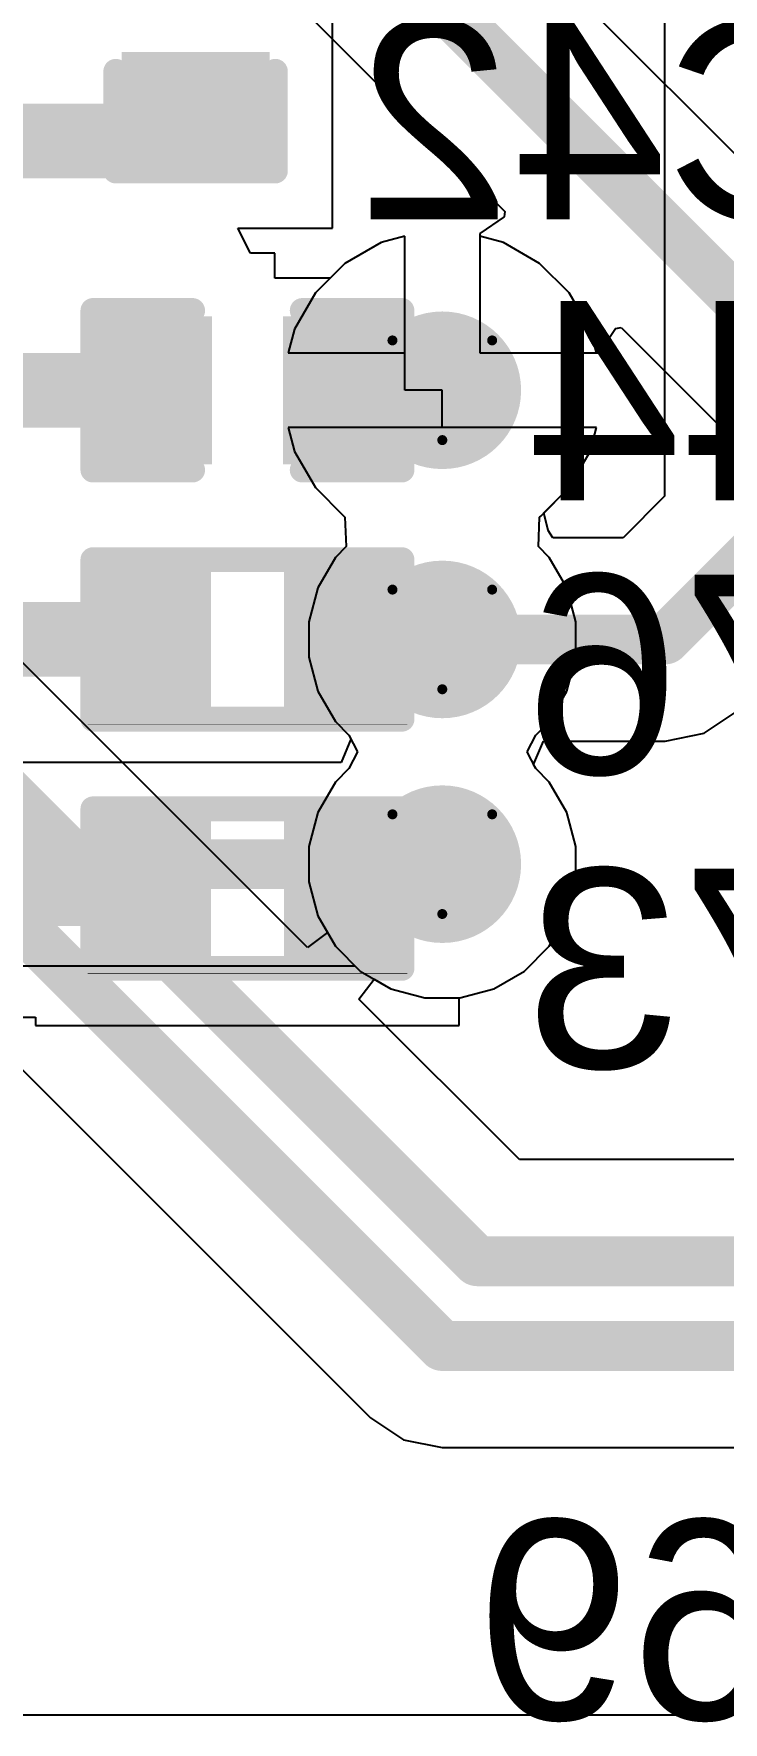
# Model space of a CAD drawing. Header units: inches. Extents: x -21 to 276, y -5 to 220.
# Drawn here: x 64.62 to 68.13, y 61.48 to 70.09 of the extents above; entities that cross this region are included whole.
import ezdxf

# ---------------------------------------------------------------- set-up
doc = ezdxf.new("R2010")
doc.units = ezdxf.units.IN
for name, color, linetype in [('Bottom Layer', 5, 'Continuous'), ('Bottom Overlay', 54, 'Continuous'), ('Bottom Paste', 16, 'Continuous'), ('Bottom Solder', 6, 'Continuous'), ('Drill Drawing', 1, 'Continuous'), ('Ground', 16, 'Continuous'), ('Power + Signal', 76, 'Continuous'), ('Top Layer', 1, 'Continuous'), ('Top Solder', 216, 'Continuous'), ('Via Holes', 16, 'Continuous')]:
    doc.layers.add(name, color=color, linetype=linetype)
doc.styles.add('Arial', font='', dxfattribs={"height": 0.2})
doc.styles.get('Arial').set_extended_font_data('Arial')

# ---------------------------------------------------------------- blocks, each defined once
blk = doc.blocks.new('R___0402_B_74')
at = {"layer": 'Bottom Layer'}
for points in [[(-0.2413, 0.3175), (-0.2413, -0.3175), (-0.6985, -0.3175), (-0.6985, 0.3175)], [(0.6985, 0.3175), (0.6985, -0.3175), (0.2413, -0.3175), (0.2413, 0.3175)]]:
    blk.add_hatch(color=5, dxfattribs=at).paths.add_polyline_path(points)
at = {"layer": 'Bottom Paste'}
for points in [[(-0.2413, 0.3175), (-0.2413, -0.3175), (-0.6985, -0.3175), (-0.6985, 0.3175)], [(0.6985, 0.3175), (0.6985, -0.3175), (0.2413, -0.3175), (0.2413, 0.3175)]]:
    blk.add_hatch(color=16, dxfattribs=at).paths.add_polyline_path(points)
at = {"layer": 'Bottom Solder'}
for points in [[(-0.1863, 0.3725), (-0.1863, -0.3725), (-0.7535, -0.3725), (-0.7535, 0.3725)], [(0.7535, 0.3725), (0.7535, -0.3725), (0.1863, -0.3725), (0.1863, 0.3725)]]:
    blk.add_hatch(color=6, dxfattribs=at).paths.add_polyline_path(points)
at = {"layer": 'Bottom Overlay'}
for points in [[(-0.7874, 0.4064, 0.127, 0.127, 0), (-0.7874, -0.4064, 0.127, 0.127, 0)], [(0.7874, 0.4064, 0.127, 0.127, 0), (-0.7874, 0.4064, 0.127, 0.127, 0)], [(0.8128, 0.4318, 0.00323, 0.00323, 0), (-0.8128, 0.4318, 0.00323, 0.00323, 0)], [(0.7874, 0.4064, 0.127, 0.127, 0), (0.7874, -0.4064, 0.127, 0.127, 0)], [(0.7874, -0.4064, 0.127, 0.127, 0), (-0.7874, -0.4064, 0.127, 0.127, 0)]]:
    blk.add_lwpolyline(points, format="xyseb", dxfattribs=at)
for points in [[(-0.8191, 0.4064, 0.0635, 0.0635, 1), (-0.7556, 0.4064, 0.0635, 0.0635, 1)], [(-0.8191, 0.4064, 0.0635, 0.0635, 1), (-0.7556, 0.4064, 0.0635, 0.0635, 1)], [(-0.8136, 0.4318, 0.00161, 0.00161, 1), (-0.812, 0.4318, 0.00161, 0.00161, 1)], [(0.7556, 0.4064, 0.0635, 0.0635, 1), (0.8191, 0.4064, 0.0635, 0.0635, 1)], [(0.7556, 0.4064, 0.0635, 0.0635, 1), (0.8191, 0.4064, 0.0635, 0.0635, 1)], [(0.812, 0.4318, 0.00161, 0.00161, 1), (0.8136, 0.4318, 0.00161, 0.00161, 1)], [(-0.8191, -0.4064, 0.0635, 0.0635, 1), (-0.7556, -0.4064, 0.0635, 0.0635, 1)], [(-0.8191, -0.4064, 0.0635, 0.0635, 1), (-0.7556, -0.4064, 0.0635, 0.0635, 1)], [(0.7556, -0.4064, 0.0635, 0.0635, 1), (0.8191, -0.4064, 0.0635, 0.0635, 1)], [(0.7556, -0.4064, 0.0635, 0.0635, 1), (0.8191, -0.4064, 0.0635, 0.0635, 1)]]:
    blk.add_lwpolyline(points, format="xyseb", close=True, dxfattribs=at)
blk = doc.blocks.new('R___0402_B_77')
at = {"layer": 'Bottom Layer'}
for points in [[(-0.2413, 0.3175), (-0.2413, -0.3175), (-0.6985, -0.3175), (-0.6985, 0.3175)], [(0.6985, 0.3175), (0.6985, -0.3175), (0.2413, -0.3175), (0.2413, 0.3175)]]:
    blk.add_hatch(color=5, dxfattribs=at).paths.add_polyline_path(points)
at = {"layer": 'Bottom Paste'}
for points in [[(-0.2413, 0.3175), (-0.2413, -0.3175), (-0.6985, -0.3175), (-0.6985, 0.3175)], [(0.6985, 0.3175), (0.6985, -0.3175), (0.2413, -0.3175), (0.2413, 0.3175)]]:
    blk.add_hatch(color=16, dxfattribs=at).paths.add_polyline_path(points)
at = {"layer": 'Bottom Solder'}
for points in [[(-0.1863, 0.3725), (-0.1863, -0.3725), (-0.7535, -0.3725), (-0.7535, 0.3725)], [(0.7535, 0.3725), (0.7535, -0.3725), (0.1863, -0.3725), (0.1863, 0.3725)]]:
    blk.add_hatch(color=6, dxfattribs=at).paths.add_polyline_path(points)
at = {"layer": 'Bottom Overlay'}
for points in [[(-0.7874, 0.4064, 0.127, 0.127, 0), (-0.7874, -0.4064, 0.127, 0.127, 0)], [(0.7874, 0.4064, 0.127, 0.127, 0), (-0.7874, 0.4064, 0.127, 0.127, 0)], [(0.8128, 0.4318, 0.00323, 0.00323, 0), (-0.8128, 0.4318, 0.00323, 0.00323, 0)], [(0.7874, 0.4064, 0.127, 0.127, 0), (0.7874, -0.4064, 0.127, 0.127, 0)], [(0.7874, -0.4064, 0.127, 0.127, 0), (-0.7874, -0.4064, 0.127, 0.127, 0)]]:
    blk.add_lwpolyline(points, format="xyseb", dxfattribs=at)
for points in [[(-0.8191, 0.4064, 0.0635, 0.0635, 1), (-0.7556, 0.4064, 0.0635, 0.0635, 1)], [(-0.8191, 0.4064, 0.0635, 0.0635, 1), (-0.7556, 0.4064, 0.0635, 0.0635, 1)], [(-0.8136, 0.4318, 0.00161, 0.00161, 1), (-0.812, 0.4318, 0.00161, 0.00161, 1)], [(0.7556, 0.4064, 0.0635, 0.0635, 1), (0.8191, 0.4064, 0.0635, 0.0635, 1)], [(0.7556, 0.4064, 0.0635, 0.0635, 1), (0.8191, 0.4064, 0.0635, 0.0635, 1)], [(0.812, 0.4318, 0.00161, 0.00161, 1), (0.8136, 0.4318, 0.00161, 0.00161, 1)], [(-0.8191, -0.4064, 0.0635, 0.0635, 1), (-0.7556, -0.4064, 0.0635, 0.0635, 1)], [(-0.8191, -0.4064, 0.0635, 0.0635, 1), (-0.7556, -0.4064, 0.0635, 0.0635, 1)], [(0.7556, -0.4064, 0.0635, 0.0635, 1), (0.8191, -0.4064, 0.0635, 0.0635, 1)], [(0.7556, -0.4064, 0.0635, 0.0635, 1), (0.8191, -0.4064, 0.0635, 0.0635, 1)]]:
    blk.add_lwpolyline(points, format="xyseb", close=True, dxfattribs=at)
blk = doc.blocks.new('C___0402_B_155')
at = {"layer": 'Bottom Layer'}
for points in [[(-0.2413, 0.3175), (-0.2413, -0.3175), (-0.6985, -0.3175), (-0.6985, 0.3175)], [(0.6985, 0.3175), (0.6985, -0.3175), (0.2413, -0.3175), (0.2413, 0.3175)]]:
    blk.add_hatch(color=5, dxfattribs=at).paths.add_polyline_path(points)
at = {"layer": 'Bottom Paste'}
for points in [[(-0.2413, 0.3175), (-0.2413, -0.3175), (-0.6985, -0.3175), (-0.6985, 0.3175)], [(0.6985, 0.3175), (0.6985, -0.3175), (0.2413, -0.3175), (0.2413, 0.3175)]]:
    blk.add_hatch(color=16, dxfattribs=at).paths.add_polyline_path(points)
at = {"layer": 'Bottom Solder'}
for points in [[(-0.1813, 0.3775), (-0.1813, -0.3775), (-0.7585, -0.3775), (-0.7585, 0.3775)], [(0.7585, 0.3775), (0.7585, -0.3775), (0.1813, -0.3775), (0.1813, 0.3775)]]:
    blk.add_hatch(color=6, dxfattribs=at).paths.add_polyline_path(points)
at = {"layer": 'Bottom Overlay'}
for points in [[(-0.7874, 0.4064, 0.127, 0.127, 0), (-0.2794, 0.4064, 0.127, 0.127, 0)], [(-0.7874, -0.4064, 0.127, 0.127, 0), (-0.7874, 0.4064, 0.127, 0.127, 0)], [(0.2794, 0.4064, 0.127, 0.127, 0), (0.7874, 0.4064, 0.127, 0.127, 0)], [(0.7874, -0.4064, 0.127, 0.127, 0), (0.7874, 0.4064, 0.127, 0.127, 0)], [(-0.7874, -0.4064, 0.127, 0.127, 0), (-0.2794, -0.4064, 0.127, 0.127, 0)], [(0.2794, -0.4064, 0.127, 0.127, 0), (0.7874, -0.4064, 0.127, 0.127, 0)]]:
    blk.add_lwpolyline(points, format="xyseb", dxfattribs=at)
for points in [[(-0.8191, 0.4064, 0.0635, 0.0635, 1), (-0.7556, 0.4064, 0.0635, 0.0635, 1)], [(-0.8191, 0.4064, 0.0635, 0.0635, 1), (-0.7556, 0.4064, 0.0635, 0.0635, 1)], [(-0.3111, 0.4064, 0.0635, 0.0635, 1), (-0.2477, 0.4064, 0.0635, 0.0635, 1)], [(0.2477, 0.4064, 0.0635, 0.0635, 1), (0.3111, 0.4064, 0.0635, 0.0635, 1)], [(0.7556, 0.4064, 0.0635, 0.0635, 1), (0.8191, 0.4064, 0.0635, 0.0635, 1)], [(0.7556, 0.4064, 0.0635, 0.0635, 1), (0.8191, 0.4064, 0.0635, 0.0635, 1)], [(-0.8191, -0.4064, 0.0635, 0.0635, 1), (-0.7556, -0.4064, 0.0635, 0.0635, 1)], [(-0.8191, -0.4064, 0.0635, 0.0635, 1), (-0.7556, -0.4064, 0.0635, 0.0635, 1)], [(-0.3111, -0.4064, 0.0635, 0.0635, 1), (-0.2477, -0.4064, 0.0635, 0.0635, 1)], [(0.2477, -0.4064, 0.0635, 0.0635, 1), (0.3111, -0.4064, 0.0635, 0.0635, 1)], [(0.7556, -0.4064, 0.0635, 0.0635, 1), (0.8191, -0.4064, 0.0635, 0.0635, 1)], [(0.7556, -0.4064, 0.0635, 0.0635, 1), (0.8191, -0.4064, 0.0635, 0.0635, 1)]]:
    blk.add_lwpolyline(points, format="xyseb", close=True, dxfattribs=at)
blk = doc.blocks.new('C___0402_B_157')
at = {"layer": 'Bottom Layer'}
for points in [[(-0.2413, 0.3175), (-0.2413, -0.3175), (-0.6985, -0.3175), (-0.6985, 0.3175)], [(0.6985, 0.3175), (0.6985, -0.3175), (0.2413, -0.3175), (0.2413, 0.3175)]]:
    blk.add_hatch(color=5, dxfattribs=at).paths.add_polyline_path(points)
at = {"layer": 'Bottom Paste'}
for points in [[(-0.2413, 0.3175), (-0.2413, -0.3175), (-0.6985, -0.3175), (-0.6985, 0.3175)], [(0.6985, 0.3175), (0.6985, -0.3175), (0.2413, -0.3175), (0.2413, 0.3175)]]:
    blk.add_hatch(color=16, dxfattribs=at).paths.add_polyline_path(points)
at = {"layer": 'Bottom Solder'}
for points in [[(-0.1813, 0.3775), (-0.1813, -0.3775), (-0.7585, -0.3775), (-0.7585, 0.3775)], [(0.7585, 0.3775), (0.7585, -0.3775), (0.1813, -0.3775), (0.1813, 0.3775)]]:
    blk.add_hatch(color=6, dxfattribs=at).paths.add_polyline_path(points)
at = {"layer": 'Bottom Overlay'}
for points in [[(-0.7874, -0.4064, 0.127, 0.127, 0), (-0.7874, 0.4064, 0.127, 0.127, 0)], [(-0.2794, 0.4064, 0.127, 0.127, 0), (-0.7874, 0.4064, 0.127, 0.127, 0)], [(0.7874, 0.4064, 0.127, 0.127, 0), (0.2794, 0.4064, 0.127, 0.127, 0)], [(0.7874, -0.4064, 0.127, 0.127, 0), (0.7874, 0.4064, 0.127, 0.127, 0)], [(-0.2794, -0.4064, 0.127, 0.127, 0), (-0.7874, -0.4064, 0.127, 0.127, 0)], [(0.7874, -0.4064, 0.127, 0.127, 0), (0.2794, -0.4064, 0.127, 0.127, 0)]]:
    blk.add_lwpolyline(points, format="xyseb", dxfattribs=at)
for points in [[(-0.8191, 0.4064, 0.0635, 0.0635, 1), (-0.7556, 0.4064, 0.0635, 0.0635, 1)], [(-0.8191, 0.4064, 0.0635, 0.0635, 1), (-0.7556, 0.4064, 0.0635, 0.0635, 1)], [(-0.3111, 0.4064, 0.0635, 0.0635, 1), (-0.2477, 0.4064, 0.0635, 0.0635, 1)], [(0.2477, 0.4064, 0.0635, 0.0635, 1), (0.3111, 0.4064, 0.0635, 0.0635, 1)], [(0.7556, 0.4064, 0.0635, 0.0635, 1), (0.8191, 0.4064, 0.0635, 0.0635, 1)], [(0.7556, 0.4064, 0.0635, 0.0635, 1), (0.8191, 0.4064, 0.0635, 0.0635, 1)], [(-0.8191, -0.4064, 0.0635, 0.0635, 1), (-0.7556, -0.4064, 0.0635, 0.0635, 1)], [(-0.8191, -0.4064, 0.0635, 0.0635, 1), (-0.7556, -0.4064, 0.0635, 0.0635, 1)], [(-0.3111, -0.4064, 0.0635, 0.0635, 1), (-0.2477, -0.4064, 0.0635, 0.0635, 1)], [(0.2477, -0.4064, 0.0635, 0.0635, 1), (0.3111, -0.4064, 0.0635, 0.0635, 1)], [(0.7556, -0.4064, 0.0635, 0.0635, 1), (0.8191, -0.4064, 0.0635, 0.0635, 1)], [(0.7556, -0.4064, 0.0635, 0.0635, 1), (0.8191, -0.4064, 0.0635, 0.0635, 1)]]:
    blk.add_lwpolyline(points, format="xyseb", close=True, dxfattribs=at)

msp = doc.modelspace()

# ---------------------------------------------------------------- hatches: boundary and pattern name
at = {"layer": 'Bottom Layer'}
h = msp.add_hatch(color=5, dxfattribs=at)
edge = h.paths.add_edge_path()
edge.add_arc((66.7004, 68.268), 0.3, 0, 360)
h = msp.add_hatch(color=5, dxfattribs=at)
edge = h.paths.add_edge_path()
edge.add_arc((66.7004, 66.998), 0.3, 0, 360)
h = msp.add_hatch(color=5, dxfattribs=at)
edge = h.paths.add_edge_path()
edge.add_arc((66.7004, 65.8526), 0.3, 0, 360)
at = {"layer": 'Bottom Solder'}
h = msp.add_hatch(color=6, dxfattribs=at)
edge = h.paths.add_edge_path()
edge.add_arc((66.7004, 68.268), 0.4016, 0, 360)
h = msp.add_hatch(color=6, dxfattribs=at)
edge = h.paths.add_edge_path()
edge.add_arc((66.7004, 66.998), 0.4016, 0, 360)
h = msp.add_hatch(color=6, dxfattribs=at)
edge = h.paths.add_edge_path()
edge.add_arc((66.7004, 65.8526), 0.4016, 0, 360)
at = {"layer": 'Ground'}
h = msp.add_hatch(color=16, dxfattribs=at)
edge = h.paths.add_edge_path()
edge.add_arc((66.7004, 68.268), 0.3, 0, 360)
h = msp.add_hatch(color=16, dxfattribs=at)
edge = h.paths.add_edge_path()
edge.add_arc((66.7004, 66.998), 0.3, 0, 360)
h = msp.add_hatch(color=16, dxfattribs=at)
edge = h.paths.add_edge_path()
edge.add_arc((66.7004, 65.8526), 0.3, 0, 360)
at = {"layer": 'Power + Signal'}
h = msp.add_hatch(color=76, dxfattribs=at)
edge = h.paths.add_edge_path()
edge.add_arc((66.7004, 68.268), 0.3, 0, 360)
h = msp.add_hatch(color=76, dxfattribs=at)
edge = h.paths.add_edge_path()
edge.add_arc((66.7004, 66.998), 0.3, 0, 360)
h = msp.add_hatch(color=76, dxfattribs=at)
edge = h.paths.add_edge_path()
edge.add_arc((66.7004, 65.8526), 0.3, 0, 360)
at = {"layer": 'Top Layer'}
h = msp.add_hatch(color=1, dxfattribs=at)
edge = h.paths.add_edge_path()
edge.add_arc((66.7004, 68.268), 0.3, 0, 360)
h = msp.add_hatch(color=1, dxfattribs=at)
edge = h.paths.add_edge_path()
edge.add_arc((66.7004, 66.998), 0.3, 0, 360)
h = msp.add_hatch(color=1, dxfattribs=at)
edge = h.paths.add_edge_path()
edge.add_arc((66.7004, 65.8526), 0.3, 0, 360)
at = {"layer": 'Top Solder'}
h = msp.add_hatch(color=216, dxfattribs=at)
edge = h.paths.add_edge_path()
edge.add_arc((66.7004, 68.268), 0.4016, 0, 360)
h = msp.add_hatch(color=216, dxfattribs=at)
edge = h.paths.add_edge_path()
edge.add_arc((66.7004, 66.998), 0.4016, 0, 360)
h = msp.add_hatch(color=216, dxfattribs=at)
edge = h.paths.add_edge_path()
edge.add_arc((66.7004, 65.8526), 0.4016, 0, 360)
at = {"layer": 'Via Holes'}
h = msp.add_hatch(color=7, dxfattribs=at)
edge = h.paths.add_edge_path()
edge.add_arc((66.7004, 68.268), 0.15, 0, 360)
h = msp.add_hatch(color=7, dxfattribs=at)
edge = h.paths.add_edge_path()
edge.add_arc((66.7004, 66.998), 0.15, 0, 360)
h = msp.add_hatch(color=7, dxfattribs=at)
edge = h.paths.add_edge_path()
edge.add_arc((66.7004, 65.8526), 0.15, 0, 360)

# ---------------------------------------------------------------- linework, layer by layer
at = {"layer": 'Bottom Layer'}
for p, q in [((66.1416, 70.0333), (66.1416, 71.2525)), ((66.1416, 69.0935), (66.1416, 70.0333)), ((65.7231, 68.9665), (65.6591, 69.0935)), ((65.6591, 69.0935), (66.1416, 69.0935)), ((66.3885, 69.0209), (66.2043, 68.9146)), ((66.5099, 69.0535), (66.3885, 69.0209)), ((66.5099, 68.268), (66.5099, 69.0535)), ((67.0123, 69.0209), (66.8909, 69.0535)), ((66.8909, 69.0535), (66.8909, 68.4585)), ((67.1965, 68.9146), (67.0123, 69.0209)), ((65.847, 68.9665), (65.7231, 68.9665)), ((65.847, 68.8395), (65.847, 68.9665)), ((66.2043, 68.9146), (66.1292, 68.8395)), ((67.347, 68.7641), (67.1965, 68.9146)), ((66.1292, 68.8395), (65.847, 68.8395)), ((67.4533, 68.5799), (67.347, 68.7641)), ((67.4859, 68.4585), (67.4533, 68.5799)), ((66.8909, 68.4585), (67.4859, 68.4585)), ((66.7004, 68.268), (66.5099, 68.268)), ((66.7004, 68.0775), (66.7004, 68.268)), ((67.4859, 68.0775), (66.7004, 68.0775)), ((67.4533, 67.9561), (67.4859, 68.0775)), ((67.347, 67.7719), (67.4533, 67.9561)), ((67.202, 67.6269), (67.347, 67.7719)), ((67.1903, 67.4712), (67.1965, 67.6214)), ((67.1965, 67.6214), (67.202, 67.6269)), ((67.2453, 67.4161), (67.1903, 67.4712)), ((67.335, 67.2609), (67.2453, 67.4161)), ((67.3814, 67.0877), (67.335, 67.2609)), ((67.3814, 66.9083), (67.3814, 67.0877)), ((67.335, 66.7351), (67.3814, 66.9083)), ((67.2453, 66.5799), (67.335, 66.7351)), ((67.1763, 66.5108), (67.2453, 66.5799)), ((67.1327, 66.4253), (67.1763, 66.5108)), ((67.1763, 66.3398), (67.1327, 66.4253)), ((67.2453, 66.2707), (67.1763, 66.3398)), ((67.335, 66.1155), (67.2453, 66.2707)), ((67.3814, 65.9423), (67.335, 66.1155)), ((67.3814, 65.7629), (67.3814, 65.9423)), ((67.335, 65.5897), (67.3814, 65.7629)), ((67.2453, 65.4345), (67.335, 65.5897)), ((67.1185, 65.3077), (67.2453, 65.4345)), ((66.9633, 65.218), (67.1185, 65.3077)), ((66.7868, 65.0295), (66.7868, 65.1716)), ((66.7868, 65.1716), (66.7901, 65.1716)), ((66.7901, 65.1716), (66.9633, 65.218)), ((63.6519, 65.072), (64.6278, 65.072)), ((64.6278, 65.072), (64.6278, 65.0295)), ((64.6278, 65.0295), (66.7868, 65.0295))]:
    msp.add_line(p, q, dxfattribs=at)
for points in [[(65.1891, 69.538, 0.381, 0.381, 0), (65.3542, 69.7031, 0.381, 0.381, 0)], [(65.3542, 69.7031, 0.381, 0.381, 0), (65.4431, 69.7031, 0.381, 0.381, 0)], [(64.2326, 69.538, 0.381, 0.381, 0), (65.1891, 69.538, 0.381, 0.381, 0)], [(63.5326, 68.268, 0.381, 0.381, 0), (65.2374, 68.268, 0.381, 0.381, 0)], [(66.1772, 68.268, 0.381, 0.381, 0), (66.1797, 68.2705, 0.381, 0.381, 0)], [(66.1772, 68.268, 0.381, 0.381, 0), (66.7004, 68.268, 0.381, 0.381, 0)], [(63.5326, 66.998, 0.381, 0.381, 0), (65.2374, 66.998, 0.381, 0.381, 0)], [(66.1772, 66.998, 0.381, 0.381, 0), (66.7004, 66.998, 0.381, 0.381, 0)], [(66.6585, 65.8107, 0.381, 0.381, 0), (66.7004, 65.8526, 0.381, 0.381, 0)], [(66.1772, 65.7726, 0.381, 0.381, 0), (66.2153, 65.8107, 0.381, 0.381, 0)], [(66.1772, 65.728, 0.381, 0.381, 0), (66.1772, 65.7726, 0.381, 0.381, 0)], [(66.2153, 65.8107, 0.381, 0.381, 0), (66.6585, 65.8107, 0.381, 0.381, 0)], [(63.5326, 65.728, 0.381, 0.381, 0), (65.2374, 65.728, 0.381, 0.381, 0)]]:
    msp.add_lwpolyline(points, format="xyseb", dxfattribs=at)
for points in [[(65.2589, 69.7031, 0.1905, 0.1905, 1), (65.4494, 69.7031, 0.1905, 0.1905, 1)], [(65.2589, 69.7031, 0.1905, 0.1905, 1), (65.4494, 69.7031, 0.1905, 0.1905, 1)], [(65.3478, 69.7031, 0.1905, 0.1905, 1), (65.5383, 69.7031, 0.1905, 0.1905, 1)], [(65.0938, 69.538, 0.1905, 0.1905, 1), (65.2844, 69.538, 0.1905, 0.1905, 1)], [(65.0938, 69.538, 0.1905, 0.1905, 1), (65.2844, 69.538, 0.1905, 0.1905, 1)], [(65.1421, 68.268, 0.1905, 0.1905, 1), (65.3326, 68.268, 0.1905, 0.1905, 1)], [(66.0819, 68.268, 0.1905, 0.1905, 1), (66.2724, 68.268, 0.1905, 0.1905, 1)], [(66.0819, 68.268, 0.1905, 0.1905, 1), (66.2724, 68.268, 0.1905, 0.1905, 1)], [(66.0844, 68.2705, 0.1905, 0.1905, 1), (66.2749, 68.2705, 0.1905, 0.1905, 1)], [(66.6051, 68.268, 0.1905, 0.1905, 1), (66.7956, 68.268, 0.1905, 0.1905, 1)], [(65.1421, 66.998, 0.1905, 0.1905, 1), (65.3326, 66.998, 0.1905, 0.1905, 1)], [(66.0819, 66.998, 0.1905, 0.1905, 1), (66.2724, 66.998, 0.1905, 0.1905, 1)], [(66.6051, 66.998, 0.1905, 0.1905, 1), (66.7956, 66.998, 0.1905, 0.1905, 1)], [(66.6051, 65.8526, 0.1905, 0.1905, 1), (66.7956, 65.8526, 0.1905, 0.1905, 1)], [(66.0819, 65.7726, 0.1905, 0.1905, 1), (66.2724, 65.7726, 0.1905, 0.1905, 1)], [(66.0819, 65.7726, 0.1905, 0.1905, 1), (66.2724, 65.7726, 0.1905, 0.1905, 1)], [(66.12, 65.8107, 0.1905, 0.1905, 1), (66.3105, 65.8107, 0.1905, 0.1905, 1)], [(66.12, 65.8107, 0.1905, 0.1905, 1), (66.3105, 65.8107, 0.1905, 0.1905, 1)], [(66.5632, 65.8107, 0.1905, 0.1905, 1), (66.7537, 65.8107, 0.1905, 0.1905, 1)], [(66.5632, 65.8107, 0.1905, 0.1905, 1), (66.7537, 65.8107, 0.1905, 0.1905, 1)], [(65.1421, 65.728, 0.1905, 0.1905, 1), (65.3326, 65.728, 0.1905, 0.1905, 1)], [(66.0819, 65.728, 0.1905, 0.1905, 1), (66.2724, 65.728, 0.1905, 0.1905, 1)]]:
    msp.add_lwpolyline(points, format="xyseb", close=True, dxfattribs=at)
at = {"layer": 'Drill Drawing'}
for points in [[(66.4464, 68.522, 0.0508, 0.0508, 0), (66.9544, 68.522, 0.0508, 0.0508, 0)], [(66.4464, 68.522, 0.0508, 0.0508, 0), (66.7004, 68.014, 0.0508, 0.0508, 0)], [(66.7004, 68.014, 0.0508, 0.0508, 0), (66.9544, 68.522, 0.0508, 0.0508, 0)], [(66.4464, 67.252, 0.0508, 0.0508, 0), (66.9544, 67.252, 0.0508, 0.0508, 0)], [(66.4464, 67.252, 0.0508, 0.0508, 0), (66.7004, 66.744, 0.0508, 0.0508, 0)], [(66.7004, 66.744, 0.0508, 0.0508, 0), (66.9544, 67.252, 0.0508, 0.0508, 0)], [(66.4464, 66.1066, 0.0508, 0.0508, 0), (66.9544, 66.1066, 0.0508, 0.0508, 0)], [(66.4464, 66.1066, 0.0508, 0.0508, 0), (66.7004, 65.5986, 0.0508, 0.0508, 0)], [(66.7004, 65.5986, 0.0508, 0.0508, 0), (66.9544, 66.1066, 0.0508, 0.0508, 0)]]:
    msp.add_lwpolyline(points, format="xyseb", dxfattribs=at)
for points in [[(66.4337, 68.522, 0.0254, 0.0254, 1), (66.4591, 68.522, 0.0254, 0.0254, 1)], [(66.4337, 68.522, 0.0254, 0.0254, 1), (66.4591, 68.522, 0.0254, 0.0254, 1)], [(66.9417, 68.522, 0.0254, 0.0254, 1), (66.9671, 68.522, 0.0254, 0.0254, 1)], [(66.9417, 68.522, 0.0254, 0.0254, 1), (66.9671, 68.522, 0.0254, 0.0254, 1)], [(66.6877, 68.014, 0.0254, 0.0254, 1), (66.7131, 68.014, 0.0254, 0.0254, 1)], [(66.6877, 68.014, 0.0254, 0.0254, 1), (66.7131, 68.014, 0.0254, 0.0254, 1)], [(66.4337, 67.252, 0.0254, 0.0254, 1), (66.4591, 67.252, 0.0254, 0.0254, 1)], [(66.4337, 67.252, 0.0254, 0.0254, 1), (66.4591, 67.252, 0.0254, 0.0254, 1)], [(66.9417, 67.252, 0.0254, 0.0254, 1), (66.9671, 67.252, 0.0254, 0.0254, 1)], [(66.9417, 67.252, 0.0254, 0.0254, 1), (66.9671, 67.252, 0.0254, 0.0254, 1)], [(66.6877, 66.744, 0.0254, 0.0254, 1), (66.7131, 66.744, 0.0254, 0.0254, 1)], [(66.6877, 66.744, 0.0254, 0.0254, 1), (66.7131, 66.744, 0.0254, 0.0254, 1)], [(66.4337, 66.1066, 0.0254, 0.0254, 1), (66.4591, 66.1066, 0.0254, 0.0254, 1)], [(66.4337, 66.1066, 0.0254, 0.0254, 1), (66.4591, 66.1066, 0.0254, 0.0254, 1)], [(66.9417, 66.1066, 0.0254, 0.0254, 1), (66.9671, 66.1066, 0.0254, 0.0254, 1)], [(66.9417, 66.1066, 0.0254, 0.0254, 1), (66.9671, 66.1066, 0.0254, 0.0254, 1)], [(66.6877, 65.5986, 0.0254, 0.0254, 1), (66.7131, 65.5986, 0.0254, 0.0254, 1)], [(66.6877, 65.5986, 0.0254, 0.0254, 1), (66.7131, 65.5986, 0.0254, 0.0254, 1)]]:
    msp.add_lwpolyline(points, format="xyseb", close=True, dxfattribs=at)
at = {"layer": 'Ground'}
for p, q in [((66.3885, 69.0209), (66.2043, 68.9146)), ((66.5099, 69.0535), (66.3885, 69.0209)), ((66.5099, 68.4585), (66.5099, 69.0535)), ((67.0123, 69.0209), (66.8909, 69.0535)), ((66.8909, 69.0535), (66.8909, 68.4585)), ((67.1965, 68.9146), (67.0123, 69.0209)), ((66.2043, 68.9146), (66.0538, 68.7641)), ((67.347, 68.7641), (67.1965, 68.9146)), ((66.0538, 68.7641), (65.9475, 68.5799)), ((67.4533, 68.5799), (67.347, 68.7641)), ((65.9475, 68.5799), (65.9149, 68.4585)), ((67.4859, 68.4585), (67.4533, 68.5799)), ((65.9149, 68.4585), (66.5099, 68.4585)), ((66.8909, 68.4585), (67.4859, 68.4585)), ((67.4859, 68.0775), (65.9149, 68.0775)), ((65.9149, 68.0775), (65.9475, 67.9561)), ((67.4533, 67.9561), (67.4859, 68.0775)), ((65.9475, 67.9561), (66.0538, 67.7719)), ((67.347, 67.7719), (67.4533, 67.9561)), ((66.0538, 67.7719), (66.1988, 67.6269)), ((67.202, 67.6269), (67.347, 67.7719)), ((66.1988, 67.6269), (66.2043, 67.6214)), ((66.2043, 67.6214), (66.2105, 67.4712)), ((67.1903, 67.4712), (67.1965, 67.6214)), ((67.1965, 67.6214), (67.202, 67.6269)), ((66.2105, 67.4712), (66.1555, 67.4161)), ((67.2453, 67.4161), (67.1903, 67.4712)), ((66.1555, 67.4161), (66.0658, 67.2609)), ((67.335, 67.2609), (67.2453, 67.4161)), ((66.0658, 67.2609), (66.0194, 67.0877)), ((67.3814, 67.0877), (67.335, 67.2609)), ((66.0194, 67.0877), (66.0194, 66.9083)), ((67.3814, 66.9083), (67.3814, 67.0877)), ((66.0194, 66.9083), (66.0658, 66.7351)), ((67.335, 66.7351), (67.3814, 66.9083)), ((66.0658, 66.7351), (66.1555, 66.5799)), ((67.2453, 66.5799), (67.335, 66.7351)), ((66.1555, 66.5799), (66.2245, 66.5108)), ((67.1763, 66.5108), (67.2453, 66.5799)), ((66.2245, 66.5108), (66.2681, 66.4253)), ((67.1327, 66.4253), (67.1763, 66.5108)), ((66.2681, 66.4253), (66.2245, 66.3398)), ((67.1763, 66.3398), (67.1327, 66.4253)), ((66.1555, 66.2707), (66.0658, 66.1155)), ((66.2245, 66.3398), (66.1555, 66.2707)), ((67.2453, 66.2707), (67.1763, 66.3398)), ((67.335, 66.1155), (67.2453, 66.2707)), ((66.0658, 66.1155), (66.0194, 65.9423)), ((67.3814, 65.9423), (67.335, 66.1155)), ((66.0194, 65.9423), (66.0194, 65.7629)), ((67.3814, 65.7629), (67.3814, 65.9423)), ((66.0194, 65.7629), (66.0658, 65.5897)), ((67.335, 65.5897), (67.3814, 65.7629)), ((66.0658, 65.5897), (66.1555, 65.4345)), ((67.2453, 65.4345), (67.335, 65.5897)), ((66.1555, 65.4345), (66.2823, 65.3077)), ((67.1185, 65.3077), (67.2453, 65.4345)), ((66.2823, 65.3077), (66.4375, 65.218)), ((66.9633, 65.218), (67.1185, 65.3077)), ((66.4375, 65.218), (66.6107, 65.1716)), ((66.6107, 65.1716), (66.7901, 65.1716)), ((66.7901, 65.1716), (66.9633, 65.218))]:
    msp.add_line(p, q, dxfattribs=at)
at = {"layer": 'Power + Signal'}
for p, q in [((67.8334, 77.4877), (67.8334, 67.7277)), ((66.3885, 69.0209), (66.2043, 68.9146)), ((66.5099, 69.0535), (66.3885, 69.0209)), ((66.5099, 68.4585), (66.5099, 69.0535)), ((67.0123, 69.0209), (66.8909, 69.0535)), ((66.8909, 69.0535), (66.8909, 68.4585)), ((67.1965, 68.9146), (67.0123, 69.0209)), ((66.2043, 68.9146), (66.0538, 68.7641)), ((67.347, 68.7641), (67.1965, 68.9146)), ((66.0538, 68.7641), (65.9475, 68.5799)), ((67.4533, 68.5799), (67.347, 68.7641)), ((65.9475, 68.5799), (65.9149, 68.4585)), ((67.4859, 68.4585), (67.4533, 68.5799)), ((65.9149, 68.4585), (66.5099, 68.4585)), ((66.8909, 68.4585), (67.4859, 68.4585)), ((67.4859, 68.0775), (65.9149, 68.0775)), ((65.9149, 68.0775), (65.9475, 67.9561)), ((67.4533, 67.9561), (67.4859, 68.0775)), ((65.9475, 67.9561), (66.0538, 67.7719)), ((67.347, 67.7719), (67.4533, 67.9561)), ((66.0538, 67.7719), (66.1988, 67.6269)), ((67.218, 67.643), (67.347, 67.7719)), ((67.2394, 67.554), (67.218, 67.643)), ((67.8334, 67.7277), (67.6217, 67.516)), ((66.1988, 67.6269), (66.2043, 67.6214)), ((66.2043, 67.6214), (66.2105, 67.4712)), ((66.2105, 67.4712), (66.1555, 67.4161)), ((67.2635, 67.516), (67.2394, 67.554)), ((67.6217, 67.516), (67.2635, 67.516)), ((66.1555, 67.4161), (66.0658, 67.2609)), ((66.0658, 67.2609), (66.0194, 67.0877)), ((66.0194, 67.0877), (66.0194, 66.9083)), ((66.0194, 66.9083), (66.0658, 66.7351)), ((66.0658, 66.7351), (66.1555, 66.5799)), ((68.0344, 66.5195), (68.2025, 66.6318)), ((66.1555, 66.5799), (66.2245, 66.5108)), ((66.2349, 66.4905), (66.1852, 66.3706)), ((66.2245, 66.5108), (66.2349, 66.4905)), ((67.1659, 66.3601), (67.2156, 66.4801)), ((67.2156, 66.4801), (67.8362, 66.4801)), ((67.8362, 66.4801), (68.0344, 66.5195)), ((66.1852, 66.3706), (60.9469, 66.3706)), ((67.1763, 66.3398), (67.1659, 66.3601)), ((67.2453, 66.2707), (67.1763, 66.3398)), ((67.335, 66.1155), (67.2453, 66.2707)), ((67.3814, 65.9423), (67.335, 66.1155)), ((67.3814, 65.7629), (67.3814, 65.9423)), ((67.335, 65.5897), (67.3814, 65.7629)), ((67.2453, 65.4345), (67.335, 65.5897)), ((67.1185, 65.3077), (67.2453, 65.4345)), ((63.4702, 65.3346), (66.2553, 65.3346)), ((66.2553, 65.3346), (66.2823, 65.3077)), ((66.2823, 65.3077), (66.4375, 65.218)), ((66.9633, 65.218), (67.1185, 65.3077)), ((66.4375, 65.218), (66.6107, 65.1716)), ((66.6107, 65.1716), (66.7901, 65.1716)), ((66.7901, 65.1716), (66.9633, 65.218))]:
    msp.add_line(p, q, dxfattribs=at)
for points in [[(67.8362, 66.998, 0.254, 0.254, 0), (68.3514, 67.5132, 0.254, 0.254, 0)], [(66.7004, 66.998, 0.254, 0.254, 0), (67.8362, 66.998, 0.254, 0.254, 0)], [(60.7324, 65.8526, 0.254, 0.254, 0), (66.7004, 65.8526, 0.254, 0.254, 0)]]:
    msp.add_lwpolyline(points, format="xyseb", dxfattribs=at)
for points in [[(66.6369, 66.998, 0.127, 0.127, 1), (66.7639, 66.998, 0.127, 0.127, 1)], [(67.7727, 66.998, 0.127, 0.127, 1), (67.8997, 66.998, 0.127, 0.127, 1)], [(67.7727, 66.998, 0.127, 0.127, 1), (67.8997, 66.998, 0.127, 0.127, 1)], [(66.6369, 65.8526, 0.127, 0.127, 1), (66.7639, 65.8526, 0.127, 0.127, 1)]]:
    msp.add_lwpolyline(points, format="xyseb", close=True, dxfattribs=at)
at = {"layer": 'Top Layer'}
for p, q in [((63.7196, 72.4793), (67.0195, 69.1794)), ((71.2731, 66.3908), (67.1563, 70.5076)), ((67.0159, 69.1514), (66.8909, 69.0676)), ((67.0195, 69.1794), (67.0159, 69.1514)), ((66.3885, 69.0209), (66.2043, 68.9146)), ((66.5099, 69.0535), (66.3885, 69.0209)), ((66.5099, 68.4585), (66.5099, 69.0535)), ((66.8909, 69.0676), (66.8909, 68.4585)), ((66.0131, 65.4271), (62.4509, 68.9892)), ((66.2043, 68.9146), (66.0538, 68.7641)), ((66.0538, 68.7641), (65.9475, 68.5799)), ((65.9475, 68.5799), (65.9149, 68.4585)), ((67.5, 68.4585), (67.5838, 68.5835)), ((67.5838, 68.5835), (67.6118, 68.5871)), ((67.6118, 68.5871), (70.5406, 65.6583)), ((65.9149, 68.4585), (66.5099, 68.4585)), ((66.8909, 68.4585), (67.5, 68.4585)), ((67.4859, 68.0775), (65.9149, 68.0775)), ((65.9149, 68.0775), (65.9475, 67.9561)), ((67.4533, 67.9561), (67.4859, 68.0775)), ((65.9475, 67.9561), (66.0538, 67.7719)), ((67.347, 67.7719), (67.4533, 67.9561)), ((66.0538, 67.7719), (66.1988, 67.6269)), ((67.202, 67.6269), (67.347, 67.7719)), ((66.1988, 67.6269), (66.2043, 67.6214)), ((66.2043, 67.6214), (66.2105, 67.4712)), ((67.1903, 67.4712), (67.1965, 67.6214)), ((67.1965, 67.6214), (67.202, 67.6269)), ((66.2105, 67.4712), (66.1555, 67.4161)), ((67.2453, 67.4161), (67.1903, 67.4712)), ((61.9121, 67.4524), (66.334, 63.0305)), ((66.1555, 67.4161), (66.0658, 67.2609)), ((67.335, 67.2609), (67.2453, 67.4161)), ((66.0658, 67.2609), (66.0194, 67.0877)), ((67.3814, 67.0877), (67.335, 67.2609)), ((66.0194, 67.0877), (66.0194, 66.9083)), ((67.3814, 66.9083), (67.3814, 67.0877)), ((66.0194, 66.9083), (66.0658, 66.7351)), ((67.335, 66.7351), (67.3814, 66.9083)), ((66.0658, 66.7351), (66.1555, 66.5799)), ((67.2453, 66.5799), (67.335, 66.7351)), ((66.1555, 66.5799), (66.2245, 66.5108)), ((67.1763, 66.5108), (67.2453, 66.5799)), ((66.2245, 66.5108), (66.2681, 66.4253)), ((67.1327, 66.4253), (67.1763, 66.5108)), ((66.2681, 66.4253), (66.2245, 66.3398)), ((67.1763, 66.3398), (67.1327, 66.4253)), ((66.1555, 66.2707), (66.0658, 66.1155)), ((66.2245, 66.3398), (66.1555, 66.2707)), ((67.2453, 66.2707), (67.1763, 66.3398)), ((67.335, 66.1155), (67.2453, 66.2707)), ((66.0658, 66.1155), (66.0194, 65.9423)), ((67.3814, 65.9423), (67.335, 66.1155)), ((66.0194, 65.9423), (66.0194, 65.7629)), ((67.3814, 65.7629), (67.3814, 65.9423)), ((66.0194, 65.7629), (66.0658, 65.5897)), ((67.335, 65.5897), (67.3814, 65.7629)), ((66.0658, 65.5897), (66.1147, 65.505)), ((67.2453, 65.4345), (67.335, 65.5897)), ((66.1147, 65.505), (66.0131, 65.4271)), ((67.1185, 65.3077), (67.2453, 65.4345)), ((66.2749, 65.1653), (66.3528, 65.2669)), ((66.3528, 65.2669), (66.4375, 65.218)), ((66.9633, 65.218), (67.1185, 65.3077)), ((67.0936, 64.3465), (66.2749, 65.1653)), ((66.4375, 65.218), (66.6107, 65.1716)), ((66.6107, 65.1716), (66.7901, 65.1716)), ((66.7901, 65.1716), (66.9633, 65.218)), ((72.3271, 64.3465), (67.0936, 64.3465)), ((66.334, 63.0305), (66.502, 62.9182)), ((66.502, 62.9182), (66.7002, 62.8788)), ((66.7002, 62.8788), (66.7003, 62.8788)), ((66.7003, 62.8788), (69.2858, 62.8788)), ((80.9229, 61.5152), (62.5076, 61.5152))]:
    msp.add_line(p, q, dxfattribs=at)
for points in [[(63.9342, 72.9972, 0.254, 0.254, 0), (71.2216, 65.7098, 0.254, 0.254, 0)], [(61.9686, 68.739, 0.254, 0.254, 0), (66.8791, 63.8285, 0.254, 0.254, 0)], [(62.1266, 67.9704, 0.254, 0.254, 0), (66.7002, 63.3967, 0.254, 0.254, 0)], [(66.8791, 63.8285, 0.254, 0.254, 0), (72.5416, 63.8285, 0.254, 0.254, 0)], [(66.7002, 63.3967, 0.254, 0.254, 0), (72.7205, 63.3967, 0.254, 0.254, 0)]]:
    msp.add_lwpolyline(points, format="xyseb", dxfattribs=at)
for points in [[(66.8156, 63.8285, 0.127, 0.127, 1), (66.9426, 63.8285, 0.127, 0.127, 1)], [(66.8156, 63.8285, 0.127, 0.127, 1), (66.9426, 63.8285, 0.127, 0.127, 1)], [(66.6367, 63.3967, 0.127, 0.127, 1), (66.7637, 63.3967, 0.127, 0.127, 1)], [(66.6367, 63.3967, 0.127, 0.127, 1), (66.7637, 63.3967, 0.127, 0.127, 1)]]:
    msp.add_lwpolyline(points, format="xyseb", close=True, dxfattribs=at)

# ---------------------------------------------------------------- block references
for name, p, rotation in [('C___0402_B_157', (65.4431, 70.173), 270), ('R___0402_B_74', (65.7073, 66.998), 180), ('R___0402_B_77', (65.7073, 65.728), 180)]:
    msp.add_blockref(name, p, dxfattribs=dict(rotation=rotation))
msp.add_blockref('C___0402_B_155', (65.7073, 68.268))

# ---------------------------------------------------------------- texts
at = {"layer": 'Bottom Overlay', "style": 'Arial', "text_generation_flag": 2}
for s, p in [('C42', (68.8674, 69.139)), ('C44', (69.729, 67.7076)), ('R76', (69.729, 66.3124)), ('R73', (69.729, 64.8138)), ('R69', (69.477, 61.4936))]:
    msp.add_text(s, height=1.016, dxfattribs=at).set_placement(p)

doc.saveas('drawing.dxf')
